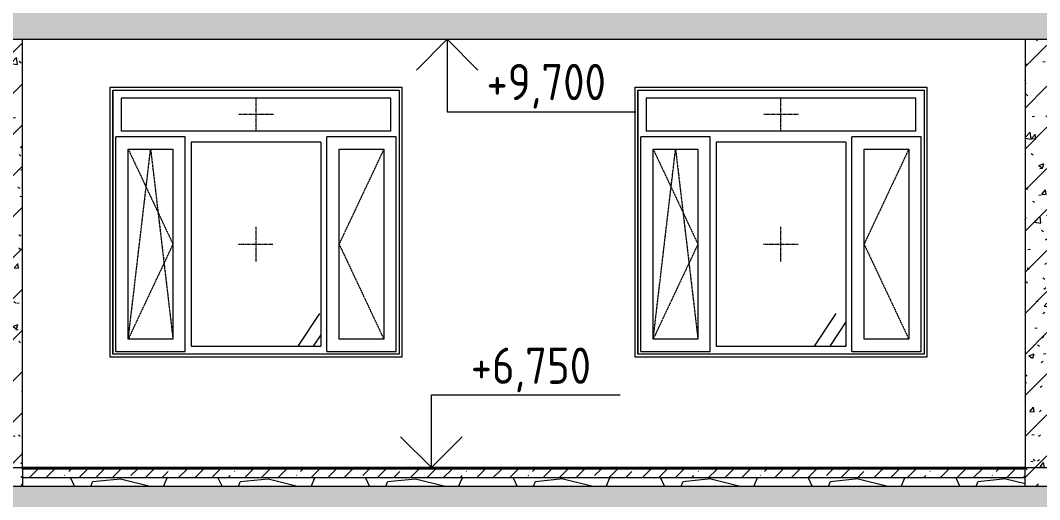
# Model space of a CAD drawing. Header units: millimetres. Extents: x -515342 to 330399, y -224905 to 507333.
# Drawn here: x 91932 to 98951, y 94561 to 97862 of the extents above; entities that cross this region are included whole.
import ezdxf

# ---------------------------------------------------------------- set-up
doc = ezdxf.new("R2010")
doc.units = ezdxf.units.MM
doc.linetypes.add('ASVP_Штриховая_ш2 п1', pattern=[3, 2, -1])
doc.layers.get('0').update_dxf_attribs({"lineweight": 0})
for name, color, linetype, lineweight in [('Аннотация', 7, 'Continuous', 0), ('Линии', 7, 'Continuous', 0), ('Окна', 7, 'Continuous', 0), ('Окна открывание', 7, 'Continuous', 0), ('Отметки', 7, 'Continuous', 0), ('Перекрытие', 7, 'Continuous', 0), ('Стены внутренние', 7, 'Continuous', 0), ('Стены перегородки', 7, 'Continuous', 0)]:
    doc.layers.add(name, color=color, linetype=linetype, lineweight=lineweight)
doc.styles.add('GOST Common_1', font='', dxfattribs={"width": 0.9, "height": 250})
doc.styles.get('GOST Common_1').set_extended_font_data('GOST Common')
pattern_1 = [(236.31, (49717.4, 8823.7), (-1777.9963, -3556.002), [641.07, -5769.6]), (236.31, (49752.95, 8717), (-1777.9963, -3556.002), [384.64, -6026.03]), (236.31, (49539.6, 8717), (-1777.9963, -3556.002), [384.64, -6026.03])]
pattern_2 = [(45, (136801.12, 95610.5), (-141.4214, 141.4214), [])]
pattern_3 = [(50, (136801.12, 95610.5), (364.368, -31.8783), [38.1, -419.1]), (355, (136801.12, 95610.5), (-70.486, 382.1133), [30.48, -335.28]), (100.451, (136831.5, 95607.84), (293.885, 350.2334), [32.38, -356.18]), (46.184, (136801.12, 95712.1), (542.1585, -84.086), [57.15, -628.65]), (96.636, (136846.3, 95705.1), (474.805, 494.8554), [48.57, -534.27]), (351.184, (136801.1, 95712.1), (474.81, 494.85), [45.72, -502.92]), (21, (136851.92, 95686.7), (303.2285, -204.5305), [38.1, -419.1]), (326, (136851.92, 95686.7), (123.604, 368.376), [30.48, -335.28]), (71.451, (136877.2, 95669.65), (426.834, 163.8427), [32.38, -356.18]), (37.5, (136801.12, 95610.49), (6.17665, 169.11015), [16.764, -314.452, 16.764, -323.596, -336.55]), (37.5, (136801.12, 95610.49), (6.17665, 169.11015), [-671.576, 16.764, -319.786]), (7.5, (136801.12, 95610.5), (133.6389, 200.3615), [16.764, -177.292, 16.764, -306.832, -128.27]), (7.5, (136801.12, 95610.5), (133.6389, 200.3615), [-517.652, 16.764, -111.506]), (327.5, (136687.84, 95610.49), (271.1818, -11.45836), [16.764, -110.236, 16.764, -379.476, -525.78]), (327.5, (136687.84, 95610.49), (271.1818, -11.45836), [-523.24, 16.764, -509.016]), (317.5, (136637.04, 95610.5), (296.2585, 50.8528), [16.764, -148.336, 16.764, -246.38, -373.38]), (317.5, (136637.04, 95610.5), (296.2585, 50.8528), [-428.244, 16.764, -356.616])]
pattern_4 = [(45, (136801.12, 95610.5), (-224.5064, 224.5064), []), (45, (137025.63, 95610.5), (-224.5064, 224.5064), [396.875, -79.375, 3.353, -76.022])]
pattern_5 = [(45, (136801.12, 95610.5), (-114.04925, 114.04925), []), (45, (136915.17, 95610.5), (-114.04925, 114.04925), [201.613, -40.323, 3.353, -36.97])]

# ---------------------------------------------------------------- blocks, each defined once
blk = doc.blocks.new('Окно_ПВХ_3Створки_1Фрамуга-верх - АР_Окно_ОП_1820_h_х1970_3ст2фр-в-V47-О_АР_П_Разрез 1-1')
at = {"layer": 'Окна'}
h = blk.add_hatch(dxfattribs=at)
h.set_pattern_fill('FP_5', color=256, style=0, pattern_type=2)
h.set_pattern_definition(pattern_1)
h.paths.add_polyline_path([(8139.1, 7635), (8447.1, 7635), (8447.1, 8943), (8139.1, 8943), (8139.1, 7881.6)])
at = {"layer": 'Окна открывание'}
h = blk.add_hatch(dxfattribs=at)
h.set_pattern_fill('FP_5', color=256, style=0, pattern_type=2)
h.set_pattern_definition(pattern_1)
h.paths.add_polyline_path([(8572.1, 7586), (9466.1, 7586), (9466.1, 8992), (8572.1, 8992), (8572.1, 7679.1)])
at = {"layer": 'Окна', "color": 253, "true_color": 0xaaaaaa}
for p, q in [((8034.1, 9350), (10004.1, 9350)), ((8034.1, 9350), (8034.1, 7530)), ((8034.1, 7530), (8034.1, 9350)), ((8034.1, 9350), (10004.1, 9350)), ((10004.1, 9350), (10004.1, 7530)), ((10004.1, 9350), (10004.1, 7530)), ((9948.1, 9294), (8090.1, 9294)), ((8090.1, 9294), (8090.1, 9068)), ((9948.1, 9068), (9948.1, 9294)), ((9948.1, 9068), (8090.1, 9068)), ((8532.1, 9028), (8054.1, 9028)), ((8054.1, 7550), (8054.1, 9028)), ((8532.1, 7550), (8532.1, 9028)), ((8572.1, 8992), (8572.1, 7586)), ((9466.1, 8992), (8572.1, 8992)), ((9466.1, 8992), (9466.1, 7586)), ((9984.1, 9028), (9506.1, 9028)), ((9506.1, 7550), (9506.1, 9028)), ((9984.1, 7550), (9984.1, 9028)), ((8139.1, 8943), (8447.1, 8943)), ((8139.1, 7635), (8139.1, 8943)), ((8447.1, 8943), (8447.1, 7635)), ((9591.1, 8943), (9899.1, 8943)), ((9591.1, 7635), (9591.1, 8943)), ((9899.1, 8943), (9899.1, 7635)), ((8447.1, 7635), (8139.1, 7635)), ((8572.1, 7586), (9466.1, 7586)), ((9899.1, 7635), (9591.1, 7635)), ((10004.1, 7530), (8034.1, 7530)), ((10004.1, 7530), (8034.1, 7530)), ((8054.1, 7550), (8532.1, 7550)), ((9506.1, 7550), (9984.1, 7550))]:
    blk.add_line(p, q, dxfattribs=at)
at = {"layer": 'Окна открывание', "linetype": 'ASVP_Штриховая_ш2 п1'}
for p, q in [((9019.1, 9068), (9019.1, 9294)), ((9139.1, 9181), (8899.1, 9181)), ((8139.1, 7635), (8293.1, 8943)), ((8139.1, 8943), (8447.1, 8289)), ((8293.1, 8943), (8447.1, 7635)), ((9899.1, 8943), (9591.1, 8289)), ((9019.1, 8169), (9019.1, 8409)), ((8447.1, 8289), (8139.1, 7635)), ((8899.1, 8289), (9139.1, 8289)), ((9591.1, 8289), (9899.1, 7635))]:
    blk.add_line(p, q, dxfattribs=at)
blk = doc.blocks.new('Окно_ПВХ_3Створки_1Фрамуга-верх - АР_Окно_ОП_1820_h_х1970_3ст2фр-в-V48-О_АР_П_Разрез 1-1')
at = {"layer": 'Окна открывание'}
h = blk.add_hatch(dxfattribs=at)
h.set_pattern_fill('FP_5', color=256, style=0, pattern_type=2)
h.set_pattern_definition(pattern_1)
h.paths.add_polyline_path([(4957.2, 7586), (5851.2, 7586), (5851.2, 8992), (4957.2, 8992), (4957.2, 7679.1)])
at = {"layer": 'Окна', "color": 253, "true_color": 0xaaaaaa}
for p, q in [((4419.2, 9350), (6389.2, 9350)), ((4419.2, 9350), (4419.2, 7530)), ((4419.2, 7530), (4419.2, 9350)), ((4419.2, 9350), (6389.2, 9350)), ((6389.2, 9350), (6389.2, 7530)), ((6389.2, 9350), (6389.2, 7530)), ((6333.2, 9294), (4475.2, 9294)), ((4475.2, 9294), (4475.2, 9068)), ((6333.2, 9068), (6333.2, 9294)), ((6333.2, 9068), (4475.2, 9068)), ((4917.2, 9028), (4439.2, 9028)), ((4439.2, 7550), (4439.2, 9028)), ((4917.2, 7550), (4917.2, 9028)), ((4957.2, 8992), (4957.2, 7586)), ((5851.2, 8992), (4957.2, 8992)), ((5851.2, 8992), (5851.2, 7586)), ((6369.2, 9028), (5891.2, 9028)), ((5891.2, 7550), (5891.2, 9028)), ((6369.2, 7550), (6369.2, 9028)), ((4524.2, 8943), (4832.2, 8943)), ((4524.2, 7635), (4524.2, 8943)), ((4832.2, 8943), (4832.2, 7635)), ((5976.2, 8943), (6284.2, 8943)), ((5976.2, 7635), (5976.2, 8943)), ((6284.2, 8943), (6284.2, 7635)), ((4832.2, 7635), (4524.2, 7635)), ((4957.2, 7586), (5851.2, 7586)), ((6284.2, 7635), (5976.2, 7635)), ((6389.2, 7530), (4419.2, 7530)), ((6389.2, 7530), (4419.2, 7530)), ((4439.2, 7550), (4917.2, 7550)), ((5891.2, 7550), (6369.2, 7550))]:
    blk.add_line(p, q, dxfattribs=at)
at = {"layer": 'Окна открывание', "linetype": 'ASVP_Штриховая_ш2 п1'}
for p, q in [((5404.2, 9068), (5404.2, 9294)), ((5524.2, 9181), (5284.2, 9181)), ((4524.2, 7635), (4678.2, 8943)), ((4524.2, 8943), (4832.2, 8289)), ((4678.2, 8943), (4832.2, 7635)), ((6284.2, 8943), (5976.2, 8289)), ((5404.2, 8169), (5404.2, 8409)), ((4832.2, 8289), (4524.2, 7635)), ((5284.2, 8289), (5524.2, 8289)), ((5976.2, 8289), (6284.2, 7635))]:
    blk.add_line(p, q, dxfattribs=at)
blk = doc.blocks.new('СД_Люблино_Фасады_rvt-1-О_АР_П_Разрез 1-1')
at = {"layer": 'Стены внутренние'}
for p, q in [((4399.2, 9370), (6409.2, 9370)), ((4399.2, 7510), (4399.2, 9370)), ((6409.2, 9370), (6409.2, 7510)), ((8014.1, 9370), (10024.1, 9370)), ((8014.1, 7510), (8014.1, 9370)), ((10024.1, 9370), (10024.1, 7510)), ((6409.2, 7510), (4399.2, 7510)), ((10024.1, 7510), (8014.1, 7510))]:
    blk.add_line(p, q, dxfattribs=at)
at = {"layer": 'Окна', "lineweight": 9}
for name in ['Окно_ПВХ_3Створки_1Фрамуга-верх - АР_Окно_ОП_1820_h_х1970_3ст2фр-в-V48-О_АР_П_Разрез 1-1', 'Окно_ПВХ_3Створки_1Фрамуга-верх - АР_Окно_ОП_1820_h_х1970_3ст2фр-в-V47-О_АР_П_Разрез 1-1']:
    blk.add_blockref(name, (0, 0), dxfattribs=at)
blk = doc.blocks.new('Высотные отметки - Стрелка вверх-5091-О_АР_П_Разрез 1-1')
at = {"layer": 'Аннотация'}
for p, q in [((-1085.5, 1260), (-2385.5, 1260)), ((-1085.5, 760), (-1085.5, 1260)), ((-1085.5, 760), (-1297.6, 972.1)), ((-1085.5, 760), (-873.4, 972.1)), ((-785.5, 760), (-1385.5, 760))]:
    blk.add_line(p, q, dxfattribs=at)
blk = doc.blocks.new('Высотные отметки - Стрелка вниз-5092-О_АР_П_Разрез 1-1')
at = {"layer": 'Аннотация'}
for p, q in [((6005.2, -350), (6605.2, -350)), ((6305.2, -350), (6093.1, -562.1)), ((6305.2, -350), (6305.2, -850)), ((6305.2, -350), (6517.3, -562.1)), ((6305.2, -850), (7605.2, -850))]:
    blk.add_line(p, q, dxfattribs=at)

msp = doc.modelspace()

# ---------------------------------------------------------------- hatches: boundary and pattern name
at = {"layer": 'Перекрытие'}
h = msp.add_hatch(dxfattribs=at)
h.set_pattern_fill('FP_1', color=256, style=0, pattern_type=2)
h.set_pattern_definition(pattern_4)
h.paths.add_polyline_path([(190085.5296, 97731.3929), (190085.5296, 97951.3929), (141000.5296, 97951.3929), (141000.5296, 97731.3929), (189732.2317, 97731.3929)])
h.paths.add_polyline_path([(88622.7373, 97731.3929), (137020.5296, 97731.3929), (137020.5296, 97951.3929), (87845.5296, 97951.3929), (87845.5296, 97731.3929)])
h = msp.add_hatch(dxfattribs=at)
h.set_pattern_fill('FP_19', color=256, style=0, pattern_type=2)
h.set_pattern_definition(pattern_5)
h.paths.add_polyline_path([(98567.9335, 94771.3929), (98850.5296, 94771.3929), (98850.5296, 94779.3929), (91945.5296, 94779.3929), (91945.5296, 94771.3929), (97739.1672, 94771.3929)])
h = msp.add_hatch(dxfattribs=at)
h.set_pattern_fill('FP_19', color=256, style=0, pattern_type=2)
h.set_pattern_definition(pattern_5)
h.paths.add_polyline_path([(98567.9335, 94711.3929), (98850.5296, 94711.3929), (98850.5296, 94771.3929), (91945.5296, 94771.3929), (91945.5296, 94711.3929), (97739.1672, 94711.3929)])
h = msp.add_hatch(dxfattribs=at)
h.set_pattern_fill('FP_23', color=256, style=0, pattern_type=2)
h.set_pattern_definition([(228.013, (137532.64, 96626.49), (-8127.96659, -9144.02968), [136.689, -13532.193]), (184.97, (137441.203, 96524.893), (12191.995474, 1016.05502), [234.562, -23221.62]), (132.51, (137207.52, 96504.57), (10159.91241, -11176.07977), [165.393, -16373.889]), (267.274, (136811.283, 96250.573), (1015.889526, 20320.005773), [213.602, -21146.575]), (292.834, (136801.123, 96037.213), (-5080.074175, 12191.97012), [209.453, -20735.923]), (357.274, (136882.403, 95844.173), (-20320.005773, 1015.889526), [213.602, -21146.575]), (37.694, (137095.763, 95834.013), (-13208.042725, -10159.944606), [282.477, -27965.247]), (72.255, (137319.283, 96006.733), (7112.12749, 22351.9589), [266.688, -26402.102]), (121.43, (137400.563, 96260.733), (-8128.10005, 13207.93827), [214.325, -21218.218]), (175.236, (137288.8, 96443.61), (11175.99406, -1016.06972), [244.685, -11989.575]), (222.397, (137044.963, 96463.933), (-12192.085586, -11175.907293), [316.431, -31326.709]), (138.814, (137817.12, 96240.41), (-7111.99222, 6096.00977), [108.002, -10692.226]), (171.469, (137735.843, 96311.533), (13207.991535, -2032.054043), [205.473, -20341.855]), (225, (137532.64, 96342), (1e-13, -1016.001), [143.684, -1293.157]), (203.199, (137461.52, 96463.93), (5079.98556, 2032.0367), [77.377, -7660.249]), (291.801, (137390.4, 96433.45), (-1015.9787, 3048.0072), [109.426, -5361.9]), (30.964, (137431.04, 96331.85), (3047.9913, 2032.0134), [177.728, -5746.52]), (161.565, (137583.44, 96423.3), (2031.999, -1016.0024), [128.515, -3084.36]), (16.39, (136801.12, 96433.453), (10159.97517, 3048.081194), [180.035, -17823.531]), (70.346, (136973.84, 96484.25), (-4064.03389, -11175.98797), [151.04, -14952.887]), (293.199, (137583.44, 96626.49), (-2032.0367, 5079.98556), [154.752, -7582.873]), (343.61, (137644.4, 96484.253), (-10159.97517, 3048.081194), [180.035, -17823.531]), (339.444, (136801.12, 95803.53), (-5080.00148, 2031.99615), [173.614, -8507.094]), (294.775, (136963.68, 95742.57), (-5079.97321, 11176.01259), [145.469, -14401.437]), (66.801, (137593.6, 95610.49), (2032.0367, 5079.98556), [154.752, -7582.873]), (17.354, (137654.56, 95752.73), (-13208.00149, -4063.99474), [170.313, -16860.951]), (69.444, (137095.76, 95610.49), (-2031.99615, -5080.00148), [86.807, -8593.901]), (101.31, (137532.64, 95610.5), (-1016.0048, 4063.9989), [51.806, -5128.797]), (165.964, (137522.48, 95661.3), (3048.0036, -1015.9877), [209.453, -3979.62]), (186.009, (137319.28, 95712.093), (10159.99987, 1015.999794), [194.107, -19216.546]), (303.69, (137431.04, 96240.4), (-1015.9976, 2032.0017), [146.53, -3516.71]), (353.157, (137512.323, 96118.493), (17271.99206, -2032.068835), [255.823, -25326.404]), (60.945, (137766.32, 96088.01), (-4064.04974, -7111.97225), [104.603, -10355.757]), (90, (137817.1, 96179.5), (-1016, 1016), [60.96, -955.04]), (120.256, (137298.96, 95742.57), (4063.94492, -7112.03103), [141.147, -13973.576]), (48.013, (137227.84, 95864.49), (8127.96659, 9144.02968), [273.377, -13395.505]), (0, (137410.7, 96067.7), (1016, 1016), [264.16, -751.84]), (325.305, (137674.88, 96067.69), (-10160.01873, 7111.97318), [160.644, -15903.726]), (254.055, (137806.96, 95976.25), (-1015.9713, -4064.0072), [147.932, -7248.66]), (207.646, (137766.323, 95834.013), (-19303.995784, -10160.00796), [240.858, -23844.986]), (175.426, (137552.963, 95722.253), (-13207.99929, 1016.017778), [254.812, -25226.339])])
h.paths.add_polyline_path([(98567.9335, 94651.3929), (98850.5296, 94651.3929), (98850.5296, 94711.3929), (91945.5296, 94711.3929), (91945.5296, 94651.3929), (97739.1672, 94651.3929)])
h = msp.add_hatch(dxfattribs=at)
h.set_pattern_fill('FP_1', color=256, style=0, pattern_type=2)
h.set_pattern_definition(pattern_4)
h.paths.add_polyline_path([(87845.5296, 94431.3929), (137410.5296, 94431.3929), (137410.5296, 94651.3929), (87845.5296, 94651.3929), (87845.5296, 94435.9791)])
h.paths.add_polyline_path([(141249.4004, 94431.3929), (190085.5296, 94431.3929), (190085.5296, 94651.3929), (140610.5296, 94651.3929), (140610.5296, 94431.3929), (141042.2088, 94431.3929)])
at = {"layer": 'Стены внутренние'}
h = msp.add_hatch(dxfattribs=at)
h.set_pattern_fill('FP_2', color=256, style=0, pattern_type=2)
h.set_pattern_definition(pattern_2)
h.paths.add_polyline_path([(91945.5296, 94651.3929), (91945.5296, 97731.3929), (91795.5296, 97731.3929), (91795.5296, 94651.3929), (91937.8027, 94651.3929)])
h = msp.add_hatch(dxfattribs=at)
h.set_pattern_fill('FP_3', color=256, style=0, pattern_type=2)
h.set_pattern_definition(pattern_3)
h.paths.add_polyline_path([(91945.5296, 94651.3929), (91945.5296, 97731.3929), (91795.5296, 97731.3929), (91795.5296, 94651.3929), (91937.8027, 94651.3929)])
h = msp.add_hatch(dxfattribs=at)
h.set_pattern_fill('FP_2', color=256, style=0, pattern_type=2)
h.set_pattern_definition(pattern_2)
h.paths.add_polyline_path([(99000.5296, 94651.3929), (99000.5296, 97731.3929), (98850.5296, 97731.3929), (98850.5296, 94651.3929)])
h = msp.add_hatch(dxfattribs=at)
h.set_pattern_fill('FP_3', color=256, style=0, pattern_type=2)
h.set_pattern_definition(pattern_3)
h.paths.add_polyline_path([(99000.5296, 94651.3929), (99000.5296, 97731.3929), (98850.5296, 97731.3929), (98850.5296, 94651.3929)])

# ---------------------------------------------------------------- linework, layer by layer
at = {"layer": 'Линии'}
msp.add_line((88345.5296, 94781.3929), (137020.5296, 94781.3929), dxfattribs=at)
at = {"layer": 'Отметки'}
for p, q in [((94279.5271, 97731.3929), (94452.8612, 97731.3929)), ((94452.8612, 97731.3929), (94870.9022, 97731.3929)), ((94492.307, 94781.3929), (94633.0135, 94781.3929)), ((94633.0135, 94781.3929), (94761.9944, 94781.3929))]:
    msp.add_line(p, q, dxfattribs=at)
at = {"layer": 'Перекрытие'}
for p, q in [((87845.5296, 97731.3929), (137020.5296, 97731.3929)), ((98850.5296, 94781.3929), (91945.5296, 94781.3929)), ((98850.5296, 94779.3929), (91945.5296, 94779.3929)), ((91945.5296, 94771.3929), (91945.5296, 94651.3929)), ((98850.5296, 94771.3929), (91945.5296, 94771.3929)), ((98850.5296, 94651.3929), (98850.5296, 94771.3929)), ((98850.5296, 94711.3929), (91945.5296, 94711.3929)), ((137410.5296, 94651.3929), (87845.5296, 94651.3929))]:
    msp.add_line(p, q, dxfattribs=at)
at = {"layer": 'Стены перегородки'}
for p, q in [((91945.5296, 94771.3929), (91945.5296, 97731.3929)), ((98850.5296, 97731.3929), (98850.5296, 94771.3929))]:
    msp.add_line(p, q, dxfattribs=at)

# ---------------------------------------------------------------- block references
msp.add_blockref('СД_Люблино_Фасады_rvt-1-О_АР_П_Разрез 1-1', (88150.5296, 88031.3929))
at = {"layer": 'Отметки'}
msp.add_blockref('Высотные отметки - Стрелка вниз-5092-О_АР_П_Разрез 1-1', (88565.716, 98081.3929), dxfattribs=at)
at = {"layer": 'Отметки', "extrusion": (0, 0, -1)}
msp.add_blockref('Высотные отметки - Стрелка вверх-5091-О_АР_П_Разрез 1-1', (-93676.495, 94021.3929), dxfattribs=at)

# ---------------------------------------------------------------- texts
at = {"layer": 'Отметки', "char_height": 250, "width": 1028.822569, "attachment_point": 1, "line_spacing_factor": 1.022761, "style": 'GOST Common_1'}
for s, insert in [('+9,700', (95142.2261, 97561.9495)), ('+6,750', (95033.3183, 95608.1))]:
    msp.add_mtext(s, dxfattribs=dict(at, insert=insert))

doc.saveas('drawing.dxf')
